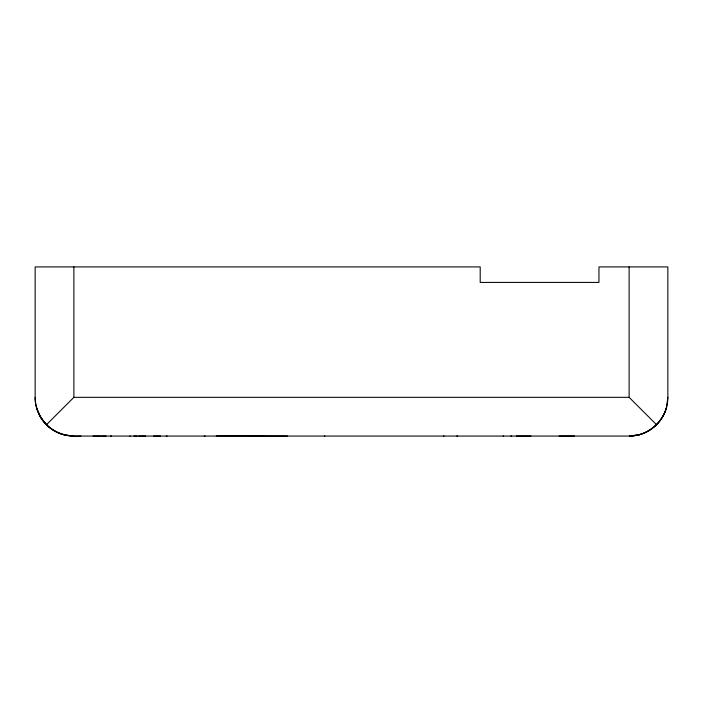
<?xml version="1.0" encoding="UTF-8"?>
<svg xmlns="http://www.w3.org/2000/svg" width="703" height="703" viewBox="0 0 703 703"><rect width="100%" height="100%" fill="white"/><g stroke="black" fill="none" stroke-linecap="round" stroke-linejoin="round"><path stroke-width="1.05" d="M666.541 407.362L667.85 397.336L667.85 266.92L598.965 266.92L598.965 282.421L480.202 282.421L480.202 266.92L35.15 266.92L35.15 397.336C35.001 417.951 52.848 436.238 73.551 436.071L629.449 436.062C646.505 436.027 662.077 423.821 666.532 407.415C662.059 423.821 646.488 435.974 629.449 436.071L639.387 434.77A38.305 38.305 0 0 0 656.602 424.761A39.008 39.008 0 0 0 667.85 397.336M73.885 266.92L73.885 397.336L46.398 424.788L40.299 416.703L36.468 407.406M629.449 436.062L639.387 434.77M253.273 436.053L252.72 436.053L285.005 436.053L284.451 436.053M73.885 397.336L629.115 397.336L656.602 424.77M129.818 436.062L130.266 436.062M216.304 435.842L263.792 435.842M35.141 397.336A39.017 39.017 0 0 0 46.407 424.761C55.484 433.777 68.437 436.897 80.907 436.062M93.095 436.062L100.617 436.062M101.759 436.062L106.127 436.062M110.52 436.062L111.487 436.062M133.948 436.062L137.155 436.062M138.737 436.062L145.644 436.062M153.632 436.071L160.477 436.071M166.233 436.071L167.147 436.071M204.292 436.08L205.127 436.071M249.24 436.071L250.022 436.071M286.288 436.062L287.562 436.071M324.373 436.062L324.953 436.062M443.479 436.071L443.997 436.071M456.774 436.071L457.609 436.071M503.137 436.071L503.673 436.071M510.879 436.071L511.714 436.071M516.389 436.062L530.914 436.062M559.105 436.071L574.492 436.062M73.551 436.071L63.613 434.753A38.243 38.243 0 0 1 40.308 416.747M629.115 266.92L629.115 397.336"/></g></svg>
